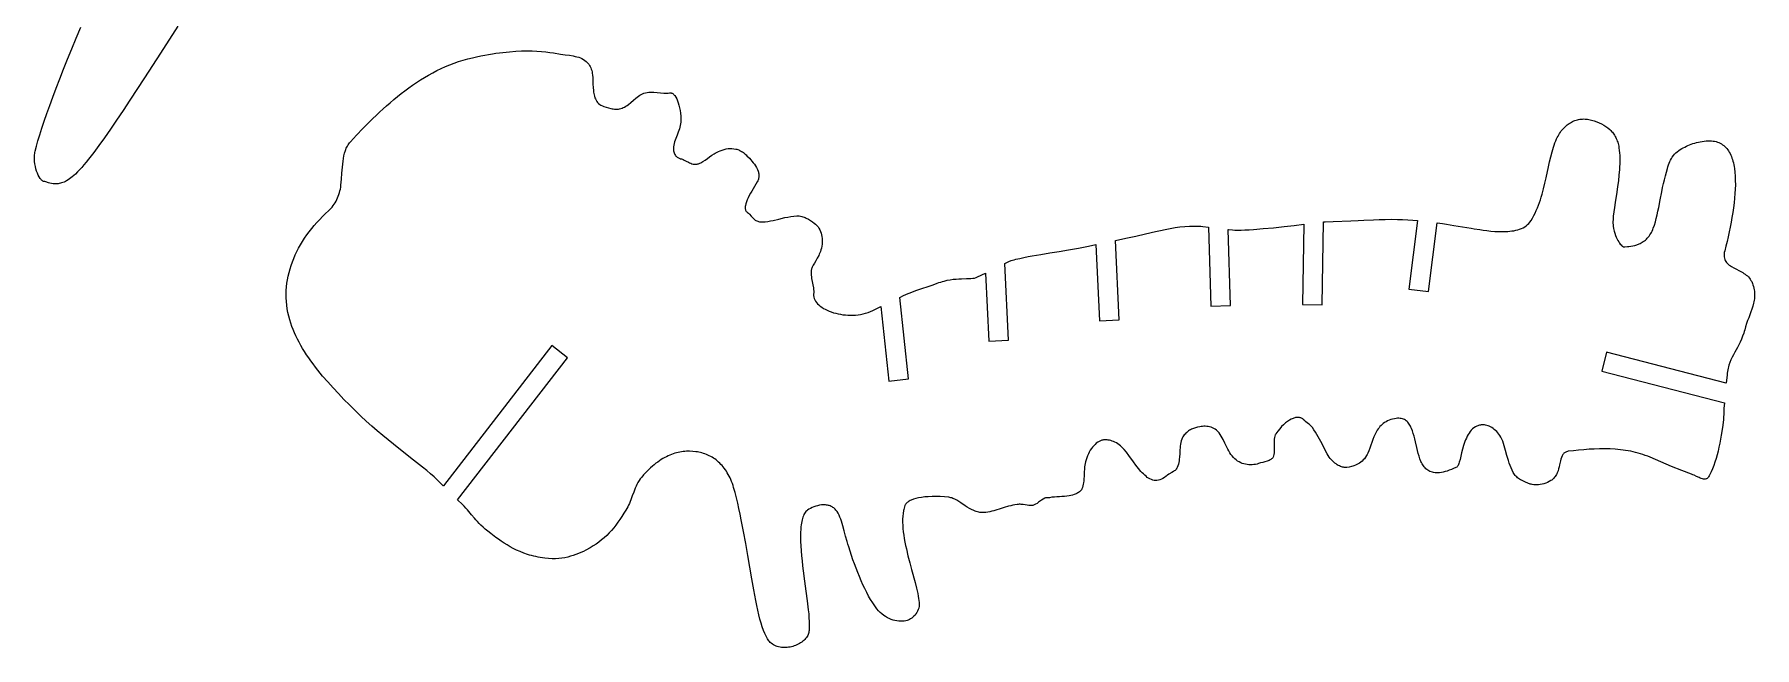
# Model space of a CAD drawing. Extents: x 0 to 1508, y 0 to 573.
# Drawn here: x 523 to 1047, y 5 to 192 of the extents above; entities that cross this region are included whole.
import ezdxf

# ---------------------------------------------------------------- set-up
doc = ezdxf.new("R2010")
doc.units = 0
doc.layers.get('0').update_dxf_attribs({"color": 1, "linetype": 'CONTINUOUS'})

msp = doc.modelspace()

# ---------------------------------------------------------------- linework, layer by layer
msp.add_lwpolyline([(566.85, 194.49), (561.56, 186.34), (556.7, 178.84), (552.25, 172.02), (550.17, 168.88), (548.19, 165.92), (546.31, 163.15), (544.51, 160.58), (542.82, 158.21), (541.21, 156.04), (540.43, 155.04), (539.68, 154.08), (538.96, 153.18), (538.25, 152.34), (537.56, 151.55), (536.9, 150.82), (536.25, 150.14), (535.63, 149.52), (535.16, 149.08), (534.7, 148.68), (534.25, 148.33), (533.82, 148.01), (533.39, 147.73), (532.98, 147.48), (532.58, 147.26), (532.19, 147.08), (531.81, 146.93), (531.44, 146.8), (531.09, 146.7), (530.74, 146.62), (530.41, 146.56), (530.09, 146.53), (529.78, 146.51), (529.47, 146.51), (528.9, 146.55), (528.37, 146.64), (527.88, 146.75), (527.43, 146.88), (526.65, 147.13), (526.31, 147.22), (526.01, 147.27), (525.88, 147.29), (525.75, 147.34), (525.62, 147.42), (525.48, 147.53), (525.34, 147.66), (525.19, 147.81), (524.91, 148.19), (524.62, 148.65), (524.35, 149.18), (524.08, 149.77), (523.84, 150.42), (523.63, 151.11), (523.45, 151.85), (523.3, 152.6), (523.21, 153.38), (523.16, 154.16), (523.16, 154.55), (523.17, 154.94), (523.2, 155.33), (523.24, 155.72), (523.3, 156.1), (523.38, 156.47), (523.76, 157.96), (524.23, 159.63), (524.78, 161.46), (525.42, 163.46), (526.14, 165.62), (526.93, 167.92), (527.81, 170.37), (528.76, 172.95), (529.78, 175.65), (530.87, 178.48), (532.03, 181.42), (533.25, 184.47), (534.54, 187.62), (535.9, 190.86), (537.31, 194.18)])
msp.add_lwpolyline([(612.77, 138.35), (613.14, 138.7), (613.49, 139.08), (613.83, 139.47), (614.15, 139.89), (614.45, 140.33), (614.74, 140.78), (615.01, 141.26), (615.25, 141.75), (615.48, 142.25), (615.69, 142.77), (615.88, 143.3), (616.05, 143.85), (616.2, 144.4), (616.33, 144.96), (616.43, 145.53), (616.51, 146.11), (616.62, 147.05), (616.7, 147.98), (616.83, 149.83), (616.96, 151.65), (617.04, 152.54), (617.14, 153.41), (617.26, 154.25), (617.42, 155.07), (617.62, 155.86), (617.86, 156.63), (618, 156.99), (618.15, 157.35), (618.32, 157.7), (618.5, 158.04), (618.7, 158.37), (618.92, 158.69), (619.16, 158.99), (619.41, 159.29), (621.28, 161.32), (623.2, 163.35), (625.18, 165.36), (626.2, 166.37), (627.22, 167.36), (628.26, 168.34), (629.32, 169.32), (630.39, 170.28), (631.48, 171.23), (632.58, 172.16), (633.7, 173.08), (634.83, 173.98), (635.98, 174.86), (637.14, 175.71), (638.32, 176.55), (639.51, 177.36), (640.72, 178.14), (641.95, 178.89), (643.2, 179.62), (644.45, 180.31), (645.73, 180.98), (647.02, 181.6), (648.33, 182.2), (649.66, 182.75), (651, 183.27), (652.36, 183.74), (653.74, 184.18), (655.13, 184.57), (656.55, 184.91), (657.83, 185.2), (659.08, 185.46), (660.29, 185.69), (661.47, 185.91), (662.62, 186.1), (663.73, 186.27), (664.8, 186.42), (665.85, 186.55), (667.85, 186.75), (669.73, 186.89), (671.5, 186.97), (673.16, 186.99), (674.72, 186.97), (676.19, 186.91), (677.57, 186.81), (678.87, 186.68), (680.09, 186.54), (681.24, 186.38), (683.36, 186.05), (684.77, 185.84), (686.07, 185.65), (687.28, 185.45), (687.85, 185.34), (688.4, 185.2), (688.93, 185.05), (689.43, 184.86), (689.91, 184.65), (690.37, 184.4), (690.81, 184.11), (691.22, 183.77), (691.62, 183.38), (692, 182.94), (692.23, 182.6), (692.44, 182.24), (692.61, 181.85), (692.76, 181.45), (692.88, 181.04), (692.97, 180.61), (693.05, 180.16), (693.11, 179.71), (693.19, 178.77), (693.24, 177.81), (693.27, 176.85), (693.31, 175.88), (693.38, 174.94), (693.43, 174.48), (693.5, 174.03), (693.59, 173.59), (693.7, 173.17), (693.84, 172.76), (694, 172.37), (694.19, 171.99), (694.42, 171.64), (694.68, 171.31), (694.97, 171), (695.31, 170.72), (695.7, 170.47), (696.13, 170.25), (696.61, 170.06), (697.27, 169.83), (697.98, 169.63), (698.71, 169.45), (699.08, 169.38), (699.46, 169.33), (699.84, 169.29), (700.22, 169.28), (700.61, 169.28), (700.99, 169.31), (701.37, 169.37), (701.75, 169.46), (702.13, 169.57), (702.51, 169.72), (702.91, 169.92), (703.31, 170.16), (703.7, 170.42), (704.08, 170.71), (704.84, 171.33), (705.59, 171.99), (706.35, 172.63), (706.73, 172.94), (707.13, 173.23), (707.52, 173.5), (707.93, 173.74), (708.34, 173.95), (708.77, 174.12), (709.27, 174.27), (709.78, 174.37), (710.29, 174.43), (710.81, 174.46), (711.32, 174.46), (711.84, 174.43), (712.86, 174.34), (713.85, 174.23), (714.8, 174.14), (715.26, 174.12), (715.7, 174.13), (716.12, 174.16), (716.53, 174.23), (716.7, 174.26), (716.87, 174.26), (717.04, 174.23), (717.21, 174.18), (717.37, 174.1), (717.54, 174), (717.7, 173.88), (717.86, 173.73), (718.02, 173.56), (718.18, 173.37), (718.48, 172.93), (718.76, 172.41), (719.02, 171.82), (719.25, 171.17), (719.46, 170.46), (719.64, 169.69), (719.79, 168.88), (719.9, 168.03), (719.98, 167.13), (720.01, 166.21), (720, 165.27), (719.96, 164.77), (719.87, 164.28), (719.76, 163.78), (719.61, 163.29), (719.44, 162.79), (719.26, 162.3), (718.86, 161.3), (718.46, 160.31), (718.28, 159.8), (718.11, 159.3), (717.97, 158.8), (717.86, 158.29), (717.79, 157.78), (717.75, 157.27), (717.76, 156.9), (717.8, 156.56), (717.87, 156.24), (717.96, 155.94), (718.08, 155.67), (718.21, 155.42), (718.36, 155.2), (718.53, 154.99), (718.71, 154.81), (718.89, 154.65), (719.08, 154.52), (719.28, 154.4), (719.47, 154.31), (719.67, 154.24), (719.86, 154.19), (720.04, 154.16), (720.25, 154.12), (720.49, 154.03), (720.74, 153.92), (721.02, 153.78), (721.63, 153.44), (722.31, 153.09), (722.66, 152.93), (723.03, 152.78), (723.42, 152.66), (723.81, 152.57), (724.2, 152.52), (724.61, 152.51), (725.02, 152.56), (725.22, 152.6), (725.43, 152.67), (725.77, 152.8), (726.11, 152.95), (726.44, 153.13), (726.77, 153.32), (727.44, 153.76), (728.1, 154.23), (728.78, 154.72), (729.46, 155.21), (730.16, 155.67), (730.51, 155.88), (730.88, 156.07), (731.46, 156.35), (732.04, 156.6), (732.63, 156.82), (733.22, 157), (733.82, 157.14), (734.41, 157.24), (735, 157.29), (735.59, 157.29), (736.18, 157.23), (736.77, 157.12), (737.06, 157.04), (737.35, 156.95), (737.64, 156.84), (737.93, 156.72), (738.22, 156.58), (738.5, 156.42), (738.78, 156.24), (739.07, 156.05), (739.34, 155.84), (739.62, 155.6), (739.9, 155.35), (740.17, 155.09), (740.91, 154.31), (741.3, 153.88), (741.68, 153.43), (742.06, 152.96), (742.43, 152.47), (742.76, 151.97), (743.07, 151.46), (743.33, 150.93), (743.54, 150.4), (743.63, 150.13), (743.69, 149.86), (743.75, 149.58), (743.78, 149.31), (743.8, 149.04), (743.79, 148.77), (743.77, 148.49), (743.72, 148.22), (743.65, 147.95), (743.55, 147.68), (743.43, 147.41), (743.29, 147.14), (742.45, 145.75), (741.62, 144.35), (741.23, 143.66), (740.86, 142.98), (740.52, 142.31), (740.23, 141.67), (739.98, 141.05), (739.79, 140.46), (739.67, 139.91), (739.63, 139.65), (739.61, 139.4), (739.62, 139.16), (739.64, 138.93), (739.69, 138.71), (739.75, 138.51), (739.85, 138.32), (739.96, 138.15), (740.11, 137.99), (740.28, 137.84), (740.6, 137.58), (740.9, 137.29), (741.46, 136.66), (741.75, 136.35), (742.03, 136.05), (742.34, 135.76), (742.66, 135.5), (742.9, 135.35), (743.16, 135.23), (743.43, 135.13), (743.72, 135.05), (744.02, 134.99), (744.34, 134.95), (744.67, 134.94), (745.02, 134.94), (745.74, 134.98), (746.51, 135.08), (747.32, 135.23), (748.15, 135.4), (749.9, 135.82), (751.71, 136.24), (752.62, 136.43), (753.53, 136.59), (754.44, 136.71), (755.33, 136.77), (755.72, 136.78), (756.1, 136.75), (756.47, 136.69), (756.84, 136.62), (757.2, 136.51), (757.55, 136.39), (757.9, 136.25), (758.24, 136.1), (758.9, 135.75), (759.52, 135.38), (760.11, 134.98), (760.66, 134.6), (761.08, 134.26), (761.46, 133.89), (761.8, 133.48), (762.09, 133.04), (762.35, 132.57), (762.57, 132.07), (762.75, 131.56), (762.89, 131.02), (763, 130.47), (763.06, 129.9), (763.09, 129.33), (763.08, 128.74), (763.04, 128.16), (762.96, 127.57), (762.85, 126.99), (762.7, 126.41), (762.55, 125.96), (762.39, 125.53), (762.2, 125.1), (762, 124.68), (761.57, 123.86), (761.13, 123.1), (760.71, 122.38), (760.33, 121.73), (760.03, 121.14), (759.93, 120.87), (759.85, 120.62), (759.76, 120.15), (759.71, 119.67), (759.7, 119.2), (759.72, 118.72), (759.77, 118.24), (759.84, 117.77), (760.01, 116.8), (760.21, 115.84), (760.38, 114.87), (760.45, 114.38), (760.49, 113.9), (760.5, 113.41), (760.47, 112.92), (760.46, 112.7), (760.47, 112.49), (760.49, 112.27), (760.53, 112.06), (760.65, 111.63), (760.83, 111.22), (761.06, 110.81), (761.34, 110.41), (761.68, 110.03), (762.06, 109.66), (762.49, 109.31), (762.96, 108.97), (763.47, 108.64), (764.01, 108.34), (764.59, 108.05), (765.2, 107.79), (765.84, 107.54), (766.51, 107.32), (767.2, 107.13), (767.91, 106.96), (768.63, 106.82), (769.38, 106.7), (770.13, 106.62), (770.9, 106.56), (771.67, 106.54), (772.45, 106.55), (773.23, 106.6), (774, 106.68), (774.78, 106.8), (775.55, 106.95), (776.31, 107.15), (777.06, 107.39), (777.8, 107.67), (778.52, 107.99), (780.96, 109.17), (783.34, 86.52), (789.31, 87.15), (786.71, 111.95), (787.86, 112.51), (788.54, 112.83), (789.22, 113.12), (789.89, 113.4), (790.55, 113.66), (791.86, 114.13), (793.15, 114.56), (795.67, 115.38), (796.9, 115.8), (798.12, 116.26), (798.64, 116.46), (799.16, 116.64), (799.67, 116.8), (800.17, 116.95), (801.15, 117.18), (802.09, 117.36), (803.01, 117.48), (803.88, 117.56), (804.72, 117.62), (805.52, 117.65), (807, 117.68), (807.68, 117.69), (808.32, 117.73), (808.91, 117.78), (809.46, 117.87), (809.96, 118.01), (810.19, 118.09), (810.41, 118.19), (812.81, 119.38), (813.82, 98.66), (819.83, 98.95), (818.68, 122.29), (820.13, 123), (820.4, 123.13), (820.64, 123.22), (821.06, 123.35), (821.51, 123.44), (822.09, 123.57), (823.28, 123.85), (824.51, 124.12), (825.76, 124.37), (827.04, 124.61), (829.68, 125.07), (832.41, 125.51), (835.22, 125.96), (838.13, 126.44), (841.11, 126.97), (842.63, 127.26), (844.16, 127.57), (846.41, 128.04), (847.54, 104.87), (853.55, 105.16), (852.36, 129.28), (855.57, 129.95), (857.05, 130.27), (858.54, 130.61), (861.54, 131.32), (864.56, 132.02), (866.07, 132.36), (867.57, 132.67), (869.07, 132.96), (870.55, 133.2), (872.02, 133.41), (873.47, 133.57), (874.89, 133.67), (875.6, 133.69), (876.29, 133.7), (876.99, 133.69), (877.67, 133.67), (878.34, 133.62), (879.01, 133.55), (880.72, 133.36), (881.42, 109.34), (887.43, 109.51), (886.75, 132.66), (886.78, 132.65), (888.03, 132.51), (888.74, 132.46), (889.61, 132.44), (890.63, 132.45), (891.79, 132.49), (893.06, 132.56), (894.43, 132.65), (897.39, 132.89), (900.54, 133.19), (903.74, 133.53), (906.85, 133.88), (909.73, 134.21), (909.36, 109.76), (915.36, 109.66), (915.75, 134.93), (916.29, 134.99), (918.71, 135.08), (924.03, 135.3), (926.29, 135.39), (928.03, 135.47), (930.96, 135.6), (932.7, 135.66), (934.54, 135.7), (936.41, 135.73), (938.23, 135.72), (939.82, 135.67), (941.39, 135.6), (942.9, 135.5), (944.37, 135.38), (941.76, 114.5), (947.72, 113.76), (950.34, 134.68), (952.02, 134.43), (953.2, 134.24), (955.48, 133.87), (960.73, 133.02), (961.62, 132.88), (963.34, 132.6), (964.37, 132.44), (965.5, 132.29), (966.71, 132.16), (967.96, 132.05), (969.25, 131.99), (969.9, 131.98), (970.55, 131.98), (971.2, 132), (971.84, 132.04), (972.48, 132.1), (973.1, 132.18), (973.72, 132.28), (974.32, 132.41), (974.9, 132.56), (975.46, 132.74), (976, 132.95), (976.52, 133.19), (977.01, 133.46), (977.46, 133.77), (977.89, 134.11), (978.28, 134.49), (978.63, 134.9), (978.94, 135.36), (979.38, 136.1), (979.8, 136.87), (980.19, 137.64), (980.55, 138.43), (980.89, 139.23), (981.21, 140.04), (981.51, 140.86), (981.8, 141.68), (982.06, 142.51), (982.31, 143.35), (982.77, 145.02), (983.19, 146.71), (983.57, 148.38), (984.27, 151.66), (984.61, 153.24), (984.97, 154.77), (985.34, 156.25), (985.54, 156.96), (985.75, 157.65), (985.98, 158.32), (986.21, 158.97), (986.46, 159.6), (986.72, 160.2), (986.93, 160.64), (987.16, 161.07), (987.39, 161.49), (987.64, 161.88), (987.89, 162.27), (988.16, 162.63), (988.43, 162.98), (988.72, 163.31), (989.01, 163.62), (989.31, 163.92), (989.62, 164.2), (989.93, 164.46), (990.26, 164.7), (990.59, 164.93), (990.92, 165.14), (991.27, 165.33), (991.62, 165.51), (991.97, 165.66), (992.33, 165.8), (992.7, 165.92), (993.07, 166.03), (993.45, 166.11), (993.83, 166.18), (994.21, 166.23), (994.6, 166.26), (994.99, 166.27), (995.39, 166.26), (995.78, 166.23), (996.18, 166.19), (996.58, 166.13), (996.99, 166.05), (997.39, 165.94), (998.2, 165.71), (998.98, 165.43), (999.73, 165.13), (1000.44, 164.79), (1001.12, 164.41), (1001.77, 163.99), (1002.38, 163.54), (1002.94, 163.05), (1003.21, 162.79), (1003.46, 162.51), (1003.71, 162.23), (1003.94, 161.94), (1004.16, 161.63), (1004.37, 161.31), (1004.57, 160.99), (1004.75, 160.65), (1004.92, 160.3), (1005.08, 159.94), (1005.22, 159.56), (1005.35, 159.18), (1005.47, 158.78), (1005.57, 158.37), (1005.66, 157.95), (1005.73, 157.51), (1005.83, 156.73), (1005.9, 155.93), (1005.95, 155.12), (1005.97, 154.29), (1005.98, 153.46), (1005.96, 152.61), (1005.93, 151.75), (1005.88, 150.89), (1005.73, 149.16), (1005.54, 147.43), (1005.32, 145.72), (1005.07, 144.04), (1004.58, 140.84), (1004.35, 139.36), (1004.16, 137.97), (1004.01, 136.69), (1003.92, 135.55), (1003.9, 135.03), (1003.9, 134.54), (1003.92, 134.1), (1003.96, 133.7), (1004.1, 132.9), (1004.27, 132.16), (1004.46, 131.47), (1004.67, 130.84), (1004.9, 130.26), (1005.15, 129.74), (1005.39, 129.27), (1005.64, 128.85), (1005.89, 128.49), (1006.13, 128.18), (1006.35, 127.92), (1006.56, 127.71), (1006.74, 127.55), (1006.9, 127.44), (1007.03, 127.38), (1007.12, 127.37), (1007.52, 127.4), (1008.28, 127.43), (1008.77, 127.47), (1009.32, 127.54), (1009.91, 127.65), (1010.53, 127.79), (1011.18, 127.99), (1011.83, 128.24), (1012.16, 128.39), (1012.49, 128.55), (1012.82, 128.74), (1013.14, 128.94), (1013.46, 129.17), (1013.77, 129.42), (1014.07, 129.68), (1014.36, 129.97), (1014.64, 130.29), (1014.91, 130.63), (1015.17, 131), (1015.41, 131.39), (1015.61, 131.77), (1015.81, 132.17), (1016, 132.59), (1016.18, 133.03), (1016.51, 133.95), (1016.81, 134.93), (1017.09, 135.97), (1017.35, 137.05), (1017.6, 138.17), (1017.83, 139.33), (1018.29, 141.71), (1018.75, 144.15), (1019, 145.38), (1019.26, 146.59), (1019.55, 147.8), (1019.86, 148.98), (1020.16, 150.11), (1020.47, 151.22), (1020.63, 151.75), (1020.81, 152.28), (1020.99, 152.79), (1021.2, 153.29), (1021.43, 153.77), (1021.68, 154.24), (1021.97, 154.69), (1022.29, 155.13), (1022.64, 155.55), (1023.04, 155.95), (1023.48, 156.32), (1023.96, 156.68), (1024.4, 156.96), (1024.85, 157.24), (1025.3, 157.5), (1025.77, 157.74), (1026.25, 157.98), (1026.74, 158.2), (1027.24, 158.41), (1027.75, 158.6), (1028.27, 158.78), (1028.81, 158.95), (1029.35, 159.09), (1029.91, 159.23), (1030.48, 159.34), (1031.06, 159.44), (1031.65, 159.52), (1032.26, 159.59), (1032.82, 159.62), (1033.36, 159.63), (1033.87, 159.61), (1034.37, 159.56), (1034.85, 159.48), (1035.31, 159.37), (1035.74, 159.23), (1036.16, 159.07), (1036.56, 158.89), (1036.94, 158.68), (1037.3, 158.44), (1037.64, 158.18), (1037.96, 157.9), (1038.27, 157.59), (1038.56, 157.26), (1038.83, 156.91), (1039.09, 156.54), (1039.33, 156.15), (1039.55, 155.74), (1039.76, 155.31), (1039.95, 154.86), (1040.12, 154.39), (1040.28, 153.91), (1040.43, 153.41), (1040.56, 152.89), (1040.68, 152.35), (1040.79, 151.8), (1040.88, 151.24), (1041.02, 150.07), (1041.12, 148.85), (1041.16, 147.58), (1041.17, 146.27), (1041.13, 144.92), (1041.05, 143.55), (1040.93, 142.14), (1040.78, 140.71), (1040.6, 139.26), (1040.38, 137.79), (1040.14, 136.32), (1039.88, 134.84), (1039.59, 133.37), (1039.29, 131.9), (1038.96, 130.43), (1038.63, 128.99), (1038.28, 127.56), (1037.92, 126.15), (1037.8, 125.63), (1037.74, 125.14), (1037.72, 124.69), (1037.76, 124.27), (1037.83, 123.88), (1037.95, 123.52), (1038.1, 123.18), (1038.29, 122.87), (1038.51, 122.57), (1038.76, 122.3), (1039.03, 122.04), (1039.33, 121.8), (1039.65, 121.57), (1039.99, 121.35), (1040.72, 120.94), (1041.48, 120.54), (1042.27, 120.14), (1043.05, 119.72), (1043.43, 119.5), (1043.8, 119.27), (1044.16, 119.02), (1044.51, 118.76), (1044.84, 118.49), (1045.15, 118.19), (1045.44, 117.87), (1045.7, 117.53), (1045.93, 117.16), (1046.14, 116.76), (1046.35, 116.25), (1046.53, 115.75), (1046.69, 115.26), (1046.81, 114.77), (1046.9, 114.29), (1046.97, 113.82), (1047.01, 113.35), (1047.03, 112.89), (1047.03, 112.43), (1047, 111.98), (1046.96, 111.52), (1046.9, 111.08), (1046.82, 110.63), (1046.72, 110.19), (1046.49, 109.31), (1046.22, 108.43), (1045.91, 107.56), (1045.25, 105.8), (1044.91, 104.9), (1044.58, 103.99), (1044.28, 103.06), (1044.01, 102.11), (1043.87, 101.59), (1043.72, 101.08), (1043.39, 100.12), (1043.02, 99.21), (1042.63, 98.36), (1042.23, 97.55), (1041.81, 96.77), (1040.97, 95.25), (1040.57, 94.5), (1040.18, 93.74), (1039.82, 92.96), (1039.49, 92.15), (1039.2, 91.3), (1039.07, 90.86), (1038.96, 90.41), (1038.85, 89.93), (1038.77, 89.45), (1038.69, 88.94), (1038.64, 88.42), (1038.41, 85.91), (1001.98, 95.31), (1000.48, 89.5), (1037.85, 79.85), (1037.7, 78.12), (1037.66, 77.39), (1037.64, 76.47), (1037.61, 75.54), (1037.59, 75.12), (1037.55, 74.75), (1037.22, 72.42), (1036.84, 70), (1036.63, 68.78), (1036.4, 67.56), (1036.16, 66.36), (1035.89, 65.17), (1035.6, 64.01), (1035.3, 62.89), (1034.97, 61.81), (1034.62, 60.78), (1034.25, 59.81), (1033.85, 58.9), (1033.43, 58.07), (1033.2, 57.69), (1032.98, 57.33), (1032.87, 57.18), (1032.77, 57.06), (1032.65, 56.95), (1032.54, 56.87), (1032.41, 56.79), (1032.29, 56.73), (1032.02, 56.66), (1031.74, 56.64), (1031.44, 56.67), (1031.13, 56.74), (1030.8, 56.84), (1030.46, 56.97), (1030.11, 57.12), (1029.38, 57.47), (1028.61, 57.84), (1028.21, 58.01), (1027.81, 58.18), (1024.92, 59.29), (1021.76, 60.55), (1018.47, 61.91), (1016.81, 62.61), (1015.18, 63.33), (1014.47, 63.63), (1013.75, 63.9), (1013.03, 64.16), (1012.3, 64.4), (1011.55, 64.61), (1010.8, 64.81), (1010.05, 64.99), (1009.29, 65.15), (1008.52, 65.29), (1007.74, 65.41), (1006.97, 65.52), (1006.18, 65.62), (1004.6, 65.76), (1003.01, 65.85), (1001.41, 65.88), (999.81, 65.87), (998.2, 65.82), (996.6, 65.74), (995, 65.62), (993.42, 65.47), (991.84, 65.31), (990.29, 65.12), (990.01, 65.07), (989.76, 65), (989.53, 64.91), (989.31, 64.8), (989.12, 64.67), (988.95, 64.52), (988.79, 64.35), (988.65, 64.16), (988.52, 63.96), (988.41, 63.75), (988.21, 63.28), (988.04, 62.76), (987.9, 62.21), (987.65, 61.03), (987.51, 60.42), (987.36, 59.81), (987.17, 59.2), (986.94, 58.6), (986.81, 58.31), (986.66, 58.03), (986.5, 57.75), (986.32, 57.48), (986.13, 57.24), (985.93, 57), (985.72, 56.78), (985.49, 56.58), (985.26, 56.39), (985.02, 56.21), (984.51, 55.9), (983.98, 55.63), (983.44, 55.41), (982.88, 55.24), (982.32, 55.1), (981.77, 55), (981.23, 54.94), (980.71, 54.91), (980.22, 54.92), (979.76, 54.95), (979.34, 55), (978.97, 55.08), (978.66, 55.17), (977.98, 55.43), (977.31, 55.7), (976.64, 55.99), (976.01, 56.32), (975.7, 56.49), (975.41, 56.68), (975.12, 56.88), (974.85, 57.09), (974.6, 57.32), (974.36, 57.55), (974.14, 57.81), (973.93, 58.08), (973.53, 58.71), (973.17, 59.38), (972.85, 60.08), (972.56, 60.81), (972.29, 61.55), (972.05, 62.31), (971.61, 63.84), (971.2, 65.37), (970.78, 66.84), (970.55, 67.54), (970.31, 68.21), (970.04, 68.84), (969.74, 69.44), (969.46, 69.92), (969.16, 70.36), (968.83, 70.77), (968.49, 71.15), (968.13, 71.49), (967.76, 71.8), (967.38, 72.08), (967, 72.33), (966.61, 72.55), (966.23, 72.73), (965.85, 72.88), (965.47, 73), (965.11, 73.09), (964.76, 73.15), (964.42, 73.18), (964.11, 73.17), (963.81, 73.15), (963.53, 73.11), (963.25, 73.05), (962.98, 72.98), (962.72, 72.89), (962.47, 72.79), (962.23, 72.68), (961.99, 72.55), (961.55, 72.26), (961.14, 71.92), (960.76, 71.54), (960.41, 71.13), (960.08, 70.68), (959.78, 70.2), (959.51, 69.69), (959.25, 69.16), (959.02, 68.62), (958.8, 68.06), (958.61, 67.49), (958.42, 66.92), (958.1, 65.77), (957.82, 64.65), (957.33, 62.62), (957.1, 61.78), (956.98, 61.41), (956.86, 61.09), (956.73, 60.82), (956.6, 60.59), (956.46, 60.42), (956.31, 60.32), (955.52, 59.95), (954.77, 59.62), (954.05, 59.34), (953.37, 59.11), (952.76, 58.93), (952.18, 58.79), (951.63, 58.69), (951.11, 58.62), (950.62, 58.59), (950.15, 58.58), (949.7, 58.61), (949.28, 58.67), (948.89, 58.76), (948.51, 58.88), (948.16, 59.02), (947.82, 59.19), (947.51, 59.39), (947.21, 59.6), (946.94, 59.84), (946.68, 60.11), (946.43, 60.39), (946.21, 60.69), (945.99, 61.01), (945.79, 61.34), (945.6, 61.69), (945.43, 62.06), (945.11, 62.82), (944.83, 63.64), (944.58, 64.48), (944.35, 65.35), (944.14, 66.24), (943.74, 68.02), (943.54, 68.9), (943.32, 69.76), (943.09, 70.59), (942.83, 71.37), (942.54, 72.11), (942.39, 72.46), (942.22, 72.79), (942.04, 73.11), (941.84, 73.41), (941.64, 73.69), (941.42, 73.95), (941.18, 74.18), (940.93, 74.4), (940.67, 74.59), (940.38, 74.76), (940.08, 74.9), (939.76, 75.01), (939.42, 75.1), (939.05, 75.15), (938.67, 75.18), (938.26, 75.17), (937.83, 75.13), (937.38, 75.06), (936.79, 74.92), (936.23, 74.76), (935.71, 74.57), (935.23, 74.36), (934.78, 74.13), (934.35, 73.87), (933.96, 73.59), (933.6, 73.29), (933.26, 72.97), (932.94, 72.64), (932.65, 72.29), (932.38, 71.93), (932.13, 71.55), (931.89, 71.17), (931.67, 70.77), (931.47, 70.36), (931.1, 69.53), (930.77, 68.68), (930.46, 67.82), (930.17, 66.97), (929.87, 66.13), (929.56, 65.32), (929.23, 64.54), (929.05, 64.17), (928.85, 63.81), (928.55, 63.33), (928.21, 62.88), (927.86, 62.49), (927.48, 62.13), (927.09, 61.81), (926.68, 61.53), (926.27, 61.29), (925.86, 61.07), (925.44, 60.89), (925.03, 60.73), (924.63, 60.59), (924.24, 60.48), (923.52, 60.31), (922.89, 60.2), (922.72, 60.18), (922.52, 60.17), (922.3, 60.18), (922.05, 60.21), (921.79, 60.26), (921.51, 60.33), (921.21, 60.42), (920.9, 60.54), (920.58, 60.68), (920.24, 60.85), (919.9, 61.05), (919.55, 61.28), (919.2, 61.54), (918.85, 61.84), (918.49, 62.18), (918.14, 62.55), (917.82, 62.94), (917.5, 63.37), (917.19, 63.85), (916.88, 64.37), (916.26, 65.51), (915.61, 66.76), (914.91, 68.1), (914.15, 69.5), (913.74, 70.22), (913.3, 70.93), (912.84, 71.65), (912.35, 72.36), (912.09, 72.69), (911.8, 72.99), (911.49, 73.26), (911.15, 73.52), (910.41, 74.09), (910.02, 74.43), (909.6, 74.81), (909.43, 74.96), (909.25, 75.09), (909.07, 75.2), (908.87, 75.28), (908.67, 75.35), (908.45, 75.41), (908.23, 75.44), (908, 75.45), (907.76, 75.45), (907.51, 75.42), (907.26, 75.38), (907.01, 75.32), (906.74, 75.25), (906.47, 75.15), (905.92, 74.91), (905.36, 74.59), (904.78, 74.2), (904.19, 73.75), (903.6, 73.23), (903, 72.64), (902.41, 71.98), (901.82, 71.25), (901.25, 70.46), (901.13, 70.29), (901.04, 70.11), (900.88, 69.72), (900.78, 69.31), (900.71, 68.87), (900.68, 68.42), (900.67, 67.96), (900.7, 67), (900.75, 66.04), (900.76, 65.56), (900.76, 65.09), (900.72, 64.64), (900.66, 64.2), (900.56, 63.78), (900.41, 63.38), (900.29, 63.16), (900.12, 62.96), (899.93, 62.79), (899.7, 62.62), (899.45, 62.48), (899.17, 62.35), (898.88, 62.23), (898.57, 62.13), (897.92, 61.93), (897.26, 61.76), (896.6, 61.59), (895.99, 61.4), (895.53, 61.26), (895.05, 61.15), (894.56, 61.07), (894.06, 61.03), (893.56, 61.01), (893.04, 61.03), (892.53, 61.08), (892.02, 61.17), (891.51, 61.29), (891.01, 61.46), (890.52, 61.65), (890.04, 61.89), (889.57, 62.17), (889.12, 62.49), (888.69, 62.84), (888.29, 63.24), (887.9, 63.7), (887.54, 64.19), (887.2, 64.71), (886.88, 65.26), (886.58, 65.82), (886.29, 66.4), (885.73, 67.57), (885.18, 68.71), (884.89, 69.26), (884.59, 69.78), (884.27, 70.28), (883.93, 70.74), (883.57, 71.15), (883.18, 71.52), (882.78, 71.82), (882.36, 72.07), (881.94, 72.27), (881.5, 72.43), (881.06, 72.56), (880.62, 72.64), (880.17, 72.7), (879.74, 72.73), (879.31, 72.73), (878.89, 72.71), (878.48, 72.67), (878.1, 72.61), (877.39, 72.47), (876.8, 72.31), (876.2, 72.11), (875.59, 71.84), (875.28, 71.69), (874.97, 71.51), (874.67, 71.32), (874.38, 71.12), (874.1, 70.89), (873.83, 70.65), (873.57, 70.39), (873.33, 70.11), (873.11, 69.82), (872.91, 69.5), (872.74, 69.16), (872.59, 68.81), (872.43, 68.32), (872.31, 67.81), (872.21, 67.28), (872.14, 66.73), (872.08, 66.18), (872.03, 65.61), (871.96, 64.47), (871.88, 63.33), (871.83, 62.77), (871.76, 62.22), (871.66, 61.69), (871.54, 61.17), (871.39, 60.68), (871.2, 60.21), (871.07, 59.96), (870.91, 59.73), (870.73, 59.52), (870.53, 59.33), (870.31, 59.14), (870.08, 58.98), (869.6, 58.67), (868.63, 58.13), (868.19, 57.86), (867.99, 57.72), (867.81, 57.58), (867.33, 57.19), (866.86, 56.86), (866.39, 56.61), (865.93, 56.42), (865.48, 56.3), (865.03, 56.23), (864.6, 56.22), (864.16, 56.27), (863.74, 56.37), (863.32, 56.51), (862.9, 56.7), (862.49, 56.93), (862.09, 57.2), (861.69, 57.51), (861.29, 57.85), (860.9, 58.22), (860.52, 58.61), (860.13, 59.03), (859.38, 59.93), (858.63, 60.89), (857.89, 61.88), (856.44, 63.88), (855.71, 64.83), (854.99, 65.72), (854.63, 66.12), (854.25, 66.48), (853.87, 66.82), (853.47, 67.13), (853.07, 67.41), (852.66, 67.66), (852.24, 67.88), (851.83, 68.08), (851.41, 68.24), (851, 68.38), (850.6, 68.48), (850.2, 68.56), (849.81, 68.62), (849.44, 68.64), (849.08, 68.63), (848.74, 68.6), (848.51, 68.56), (848.28, 68.51), (847.84, 68.36), (847.4, 68.15), (846.97, 67.89), (846.56, 67.59), (846.16, 67.23), (845.77, 66.84), (845.4, 66.4), (845.05, 65.94), (844.72, 65.43), (844.41, 64.9), (844.13, 64.35), (843.86, 63.77), (843.63, 63.17), (843.42, 62.56), (843.24, 61.94), (843.12, 61.42), (843.03, 60.89), (842.96, 60.36), (842.92, 59.82), (842.87, 58.74), (842.84, 57.66), (842.79, 56.61), (842.75, 56.09), (842.68, 55.58), (842.6, 55.09), (842.49, 54.61), (842.34, 54.15), (842.15, 53.7), (842, 53.43), (841.83, 53.19), (841.63, 52.97), (841.41, 52.77), (841.17, 52.59), (840.93, 52.44), (840.67, 52.3), (840.4, 52.18), (839.85, 51.98), (839.31, 51.82), (838.33, 51.6), (837.58, 51.46), (836.83, 51.37), (836.07, 51.32), (835.31, 51.28), (834.55, 51.25), (833.79, 51.2), (833.03, 51.12), (832.29, 51), (832.11, 50.98), (831.93, 50.97), (831.57, 50.97), (831.21, 50.95), (831.04, 50.92), (830.88, 50.85), (830.38, 50.58), (829.9, 50.27), (828.97, 49.6), (828.52, 49.29), (828.08, 49.02), (827.86, 48.9), (827.64, 48.81), (827.42, 48.73), (827.2, 48.68), (826.91, 48.64), (826.62, 48.63), (826.33, 48.63), (826.04, 48.64), (825.45, 48.71), (824.86, 48.8), (824.26, 48.9), (823.66, 48.97), (823.36, 48.99), (823.05, 49), (822.75, 48.98), (822.44, 48.95), (821.79, 48.84), (821.13, 48.71), (820.48, 48.56), (819.83, 48.38), (818.54, 48.01), (817.26, 47.61), (815.99, 47.23), (815.36, 47.05), (814.73, 46.89), (814.11, 46.75), (813.49, 46.63), (812.88, 46.55), (812.27, 46.49), (811.88, 46.48), (811.5, 46.5), (811.11, 46.54), (810.74, 46.6), (810.37, 46.69), (810, 46.8), (809.64, 46.92), (809.28, 47.06), (808.58, 47.38), (807.9, 47.76), (807.23, 48.16), (806.58, 48.58), (805.3, 49.44), (804.68, 49.85), (804.07, 50.22), (803.46, 50.55), (802.86, 50.81), (802.57, 50.92), (802.27, 51.01), (801.97, 51.07), (801.68, 51.12), (800.3, 51.24), (798.98, 51.32), (797.72, 51.36), (796.52, 51.35), (795.39, 51.3), (794.33, 51.22), (793.35, 51.09), (792.44, 50.94), (791.6, 50.74), (790.85, 50.52), (790.19, 50.27), (789.89, 50.13), (789.61, 49.98), (789.36, 49.83), (789.13, 49.67), (788.92, 49.51), (788.74, 49.34), (788.58, 49.16), (788.44, 48.98), (788.33, 48.79), (788.25, 48.6), (788.12, 48.23), (788.01, 47.85), (787.91, 47.46), (787.83, 47.06), (787.69, 46.23), (787.6, 45.37), (787.56, 44.47), (787.56, 43.54), (787.6, 42.58), (787.67, 41.6), (787.78, 40.6), (787.91, 39.58), (788.08, 38.55), (788.27, 37.51), (788.48, 36.45), (788.7, 35.4), (789.2, 33.28), (789.74, 31.18), (790.29, 29.12), (791.34, 25.24), (791.8, 23.46), (792.18, 21.82), (792.33, 21.06), (792.45, 20.35), (792.55, 19.68), (792.61, 19.07), (792.62, 18.78), (792.62, 18.5), (792.57, 17.95), (792.47, 17.43), (792.32, 16.94), (792.13, 16.47), (791.9, 16.04), (791.63, 15.63), (791.34, 15.26), (791.02, 14.92), (790.69, 14.61), (790.34, 14.33), (789.99, 14.09), (789.63, 13.89), (789.27, 13.73), (788.92, 13.6), (788.58, 13.52), (788.05, 13.44), (787.51, 13.39), (786.95, 13.38), (786.38, 13.42), (785.81, 13.49), (785.23, 13.6), (784.65, 13.75), (784.07, 13.95), (783.5, 14.19), (782.93, 14.48), (782.36, 14.81), (781.81, 15.19), (781.27, 15.61), (780.75, 16.09), (780.24, 16.61), (779.76, 17.19), (779.1, 18.07), (778.46, 19.01), (777.83, 20.01), (777.22, 21.07), (776.63, 22.18), (776.04, 23.33), (775.48, 24.51), (774.93, 25.73), (774.4, 26.98), (773.88, 28.25), (773.38, 29.54), (772.9, 30.84), (772.43, 32.14), (771.98, 33.45), (771.14, 36.04), (770.88, 36.87), (770.65, 37.7), (770.21, 39.33), (769.8, 40.91), (769.4, 42.42), (769.18, 43.14), (768.96, 43.83), (768.73, 44.49), (768.48, 45.11), (768.21, 45.7), (767.92, 46.25), (767.61, 46.76), (767.26, 47.22), (767.04, 47.47), (766.81, 47.69), (766.57, 47.89), (766.32, 48.07), (766.06, 48.23), (765.79, 48.37), (765.52, 48.49), (765.24, 48.59), (764.95, 48.67), (764.66, 48.73), (764.37, 48.78), (764.07, 48.81), (763.47, 48.83), (762.86, 48.79), (762.26, 48.71), (761.67, 48.58), (761.09, 48.41), (760.54, 48.22), (760.01, 47.99), (759.51, 47.75), (759.05, 47.5), (758.64, 47.24), (758.38, 47.04), (758.14, 46.8), (757.91, 46.52), (757.71, 46.22), (757.52, 45.88), (757.35, 45.51), (757.2, 45.11), (757.06, 44.68), (756.94, 44.23), (756.84, 43.74), (756.75, 43.24), (756.67, 42.71), (756.61, 42.15), (756.56, 41.58), (756.5, 40.36), (756.49, 39.08), (756.51, 37.72), (756.58, 36.31), (756.67, 34.86), (756.8, 33.36), (756.95, 31.83), (757.12, 30.29), (757.31, 28.73), (757.71, 25.61), (758.12, 22.55), (758.5, 19.62), (758.83, 16.89), (758.96, 15.62), (759.05, 14.43), (759.12, 13.33), (759.15, 12.32), (759.14, 11.41), (759.08, 10.62), (759.04, 10.27), (758.98, 9.95), (758.9, 9.66), (758.81, 9.41), (758.66, 9.07), (758.47, 8.74), (758.26, 8.43), (758.02, 8.12), (757.76, 7.83), (757.47, 7.55), (757.17, 7.29), (756.84, 7.04), (756.49, 6.8), (756.13, 6.59), (755.75, 6.38), (755.36, 6.2), (754.96, 6.03), (754.55, 5.88), (754.13, 5.75), (753.7, 5.64), (753.27, 5.54), (752.83, 5.47), (752.39, 5.42), (751.95, 5.39), (751.52, 5.39), (751.08, 5.41), (750.65, 5.45), (750.23, 5.51), (749.81, 5.6), (749.41, 5.71), (749.01, 5.85), (748.63, 6.02), (748.26, 6.21), (747.91, 6.43), (747.58, 6.68), (747.26, 6.96), (747.04, 7.2), (746.82, 7.46), (746.6, 7.76), (746.39, 8.08), (746.18, 8.44), (745.98, 8.82), (745.58, 9.67), (745.2, 10.62), (744.83, 11.68), (744.48, 12.82), (744.13, 14.06), (743.79, 15.37), (743.47, 16.76), (743.15, 18.22), (742.83, 19.74), (742.22, 22.94), (741.61, 26.32), (740.4, 33.44), (739.78, 37.07), (739.13, 40.7), (738.44, 44.26), (738.09, 46), (737.72, 47.71), (737.34, 49.38), (736.94, 51.01), (736.53, 52.59), (736.11, 54.1), (735.91, 54.74), (735.71, 55.35), (735.48, 55.94), (735.25, 56.51), (735, 57.06), (734.74, 57.59), (734.47, 58.11), (734.18, 58.6), (733.89, 59.07), (733.58, 59.53), (733.26, 59.97), (732.93, 60.38), (732.59, 60.78), (732.24, 61.16), (731.88, 61.52), (731.51, 61.87), (731.13, 62.19), (730.75, 62.5), (730.35, 62.79), (729.95, 63.06), (729.53, 63.32), (729.11, 63.55), (728.69, 63.77), (728.25, 63.98), (727.81, 64.16), (727.37, 64.33), (726.91, 64.48), (726.45, 64.62), (725.99, 64.74), (725.52, 64.84), (725.05, 64.93), (724.57, 65), (723.64, 65.1), (722.69, 65.14), (722.21, 65.13), (721.73, 65.12), (721.24, 65.08), (720.75, 65.03), (720.25, 64.96), (719.75, 64.88), (719.24, 64.77), (718.74, 64.65), (718.23, 64.51), (717.71, 64.35), (717.19, 64.16), (716.68, 63.96), (716.15, 63.73), (715.63, 63.48), (715.1, 63.21), (714.57, 62.91), (714.04, 62.59), (713.51, 62.25), (712.97, 61.87), (712.44, 61.48), (711.9, 61.05), (711.36, 60.6), (710.82, 60.12), (710.28, 59.62), (709.74, 59.08), (709.19, 58.51), (708.65, 57.92), (708.11, 57.29), (707.68, 56.75), (707.3, 56.2), (706.96, 55.64), (706.65, 55.07), (706.37, 54.48), (706.11, 53.9), (705.88, 53.31), (705.66, 52.72), (705.24, 51.54), (704.82, 50.39), (704.6, 49.83), (704.37, 49.28), (704.12, 48.74), (703.85, 48.22), (703.27, 47.23), (702.69, 46.26), (702.1, 45.31), (701.49, 44.4), (700.87, 43.52), (700.23, 42.66), (699.57, 41.83), (698.89, 41.04), (698.19, 40.27), (697.46, 39.54), (696.7, 38.83), (695.91, 38.16), (695.09, 37.51), (694.24, 36.9), (693.35, 36.32), (692.42, 35.78), (691.05, 35.03), (690.34, 34.68), (689.6, 34.33), (688.85, 34), (688.07, 33.69), (687.27, 33.41), (686.45, 33.16), (685.59, 32.94), (684.7, 32.75), (683.78, 32.6), (682.83, 32.5), (681.84, 32.44), (680.82, 32.44), (679.75, 32.48), (678.64, 32.59), (677.92, 32.68), (677.22, 32.79), (676.53, 32.92), (675.86, 33.06), (675.21, 33.21), (674.58, 33.37), (673.96, 33.54), (673.35, 33.73), (672.18, 34.13), (671.07, 34.58), (670.01, 35.05), (669, 35.56), (668.03, 36.09), (667.1, 36.64), (666.21, 37.2), (665.35, 37.78), (664.52, 38.36), (663.72, 38.94), (662.16, 40.09), (661.28, 40.78), (660.48, 41.42), (659.78, 42.03), (659.14, 42.62), (658.57, 43.18), (658.06, 43.72), (657.58, 44.25), (657.14, 44.76), (656.31, 45.77), (655.49, 46.78), (655.05, 47.3), (654.58, 47.83), (654.07, 48.38), (653.5, 48.95), (652.05, 50.37), (685.51, 93.61), (680.76, 97.29), (647.72, 54.6), (647.68, 54.64), (645.86, 56.42), (644.88, 57.34), (643.8, 58.3), (642.63, 59.28), (641.37, 60.31), (638.63, 62.46), (635.65, 64.78), (632.49, 67.26), (630.87, 68.57), (629.22, 69.93), (627.56, 71.34), (625.89, 72.79), (624.23, 74.3), (622.58, 75.85), (620.86, 77.53), (619.14, 79.22), (617.43, 80.94), (615.75, 82.68), (614.1, 84.45), (612.5, 86.23), (610.94, 88.04), (610.19, 88.95), (609.45, 89.86), (608.73, 90.78), (608.03, 91.71), (607.35, 92.64), (606.69, 93.57), (606.05, 94.51), (605.44, 95.46), (604.85, 96.4), (604.29, 97.36), (603.76, 98.31), (603.26, 99.27), (602.78, 100.24), (602.34, 101.21), (601.93, 102.18), (601.55, 103.15), (601.21, 104.13), (600.9, 105.12), (600.6, 106.23), (600.35, 107.35), (600.15, 108.47), (600, 109.58), (599.89, 110.7), (599.84, 111.82), (599.83, 112.93), (599.86, 114.04), (599.94, 115.15), (600.07, 116.26), (600.24, 117.36), (600.45, 118.45), (600.71, 119.54), (601, 120.63), (601.34, 121.71), (601.72, 122.78), (602.14, 123.84), (602.6, 124.89), (603.1, 125.94), (603.63, 126.97), (604.2, 127.99), (604.81, 129), (605.46, 130), (606.14, 130.99), (606.85, 131.96), (607.6, 132.92), (608.38, 133.87), (609.2, 134.8), (610.04, 135.71), (610.92, 136.61), (611.83, 137.49), (612.77, 138.35)], close=True)

doc.saveas('drawing.dxf')
